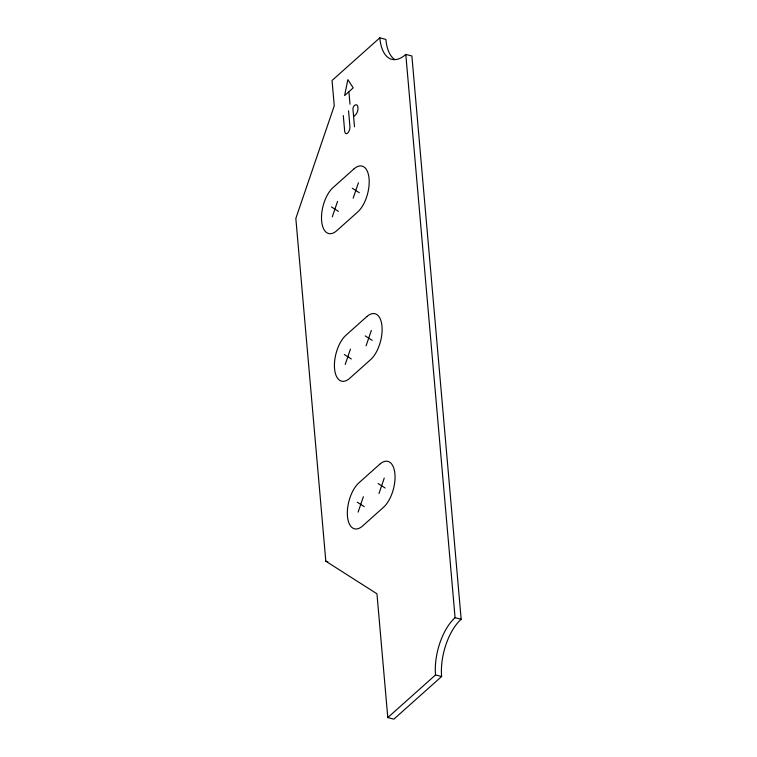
<?xml version="1.0" encoding="UTF-8"?>
<svg xmlns="http://www.w3.org/2000/svg" width="757" height="757" viewBox="0 0 757 757"><rect width="100%" height="100%" fill="white"/><g stroke="black" fill="none" stroke-linecap="round" stroke-linejoin="round"><path stroke-width="1.14" d="M332.285 216.833L337.546 201.419M353.159 198.192L358.421 182.778M345.201 364.477L350.463 349.062M366.076 345.835L371.337 330.421M358.118 512.12L363.379 496.706M378.992 493.479L384.253 478.064M379.796 37.85L332.049 80.479L334.263 105.838L295.836 218.432L325.822 561.202L376.958 593.8L387.792 717.579L393.877 719.15L441.624 676.512A43.177 20.988 -75.6 0 1 461.164 619.264L411.884 55.99L405.799 54.428A43.177 20.988 -75.6 0 1 379.796 37.85L385.89 39.421A43.177 20.988 -75.6 0 0 394.842 59.566M348.599 91.976L344.605 95.543L347.851 79.627L353.207 87.859L348.901 91.701L349.999 104.239M353.898 116.285L355.468 114.894A5.545 2.697 -75.6 0 0 357.976 107.532A5.545 2.697 -75.6 0 0 354.636 105.403L354.191 105.8A2.697 1.315 -75.6 0 0 352.97 109.377L354.494 126.76M387.792 717.579L435.53 674.941A43.177 20.988 -75.6 0 1 455.08 617.693L405.799 54.428M325.822 561.202L327.847 561.732M455.08 617.693L461.164 619.264M435.53 674.941L441.624 676.512M352.289 188.247L359.291 192.713M331.415 206.898L338.417 211.354M365.205 335.9L372.207 340.357M344.331 354.541L351.333 358.998M378.122 483.543L385.124 488M357.247 502.184L364.249 506.651M348.551 110.834L349.923 126.485A4.977 2.422 -75.6 0 1 347.662 133.081A4.977 2.422 -75.6 0 1 344.672 131.169L343.3 115.528M353.907 168.953L333.033 187.594A25.189 12.244 -75.6 0 0 321.63 220.987A25.189 12.244 -75.6 0 0 336.799 230.658L357.673 212.017A25.189 12.244 -75.6 0 0 369.075 178.614A25.189 12.244 -75.6 0 0 353.907 168.953M366.823 316.596L345.949 335.237A25.189 12.244 -75.6 0 0 334.547 368.631A25.189 12.244 -75.6 0 0 349.715 378.301L370.589 359.66A25.189 12.244 -75.6 0 0 381.992 326.267A25.189 12.244 -75.6 0 0 366.823 316.596M379.74 464.24L358.865 482.881A25.189 12.244 -75.6 0 0 347.463 516.283A25.189 12.244 -75.6 0 0 362.631 525.945L383.506 507.304A25.189 12.244 -75.6 0 0 394.908 473.91A25.189 12.244 -75.6 0 0 379.74 464.24"/></g></svg>
